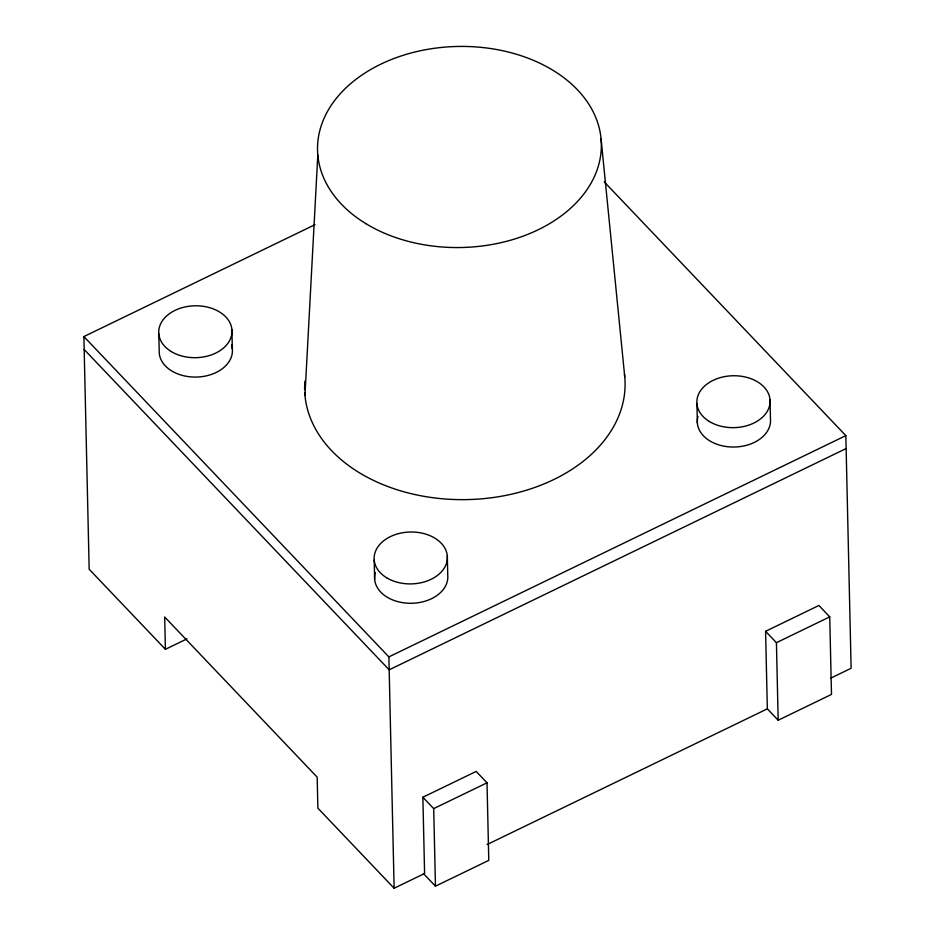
<?xml version="1.0" encoding="UTF-8"?>
<svg xmlns="http://www.w3.org/2000/svg" width="935" height="935" viewBox="0 0 935 935"><rect width="100%" height="100%" fill="white"/><g stroke="black" fill="none" stroke-linecap="round" stroke-linejoin="round"><path stroke-width="1.4" d="M304.962 395.283L317.807 155.117M186.988 638.862L165.413 649.311L89.164 569.228L83.881 336.577L314.99 224.669M423.403 873.512L435.465 886.181L488.771 860.364L487.018 782.817L476.172 771.433L422.865 797.239L424.595 873.5L394.126 888.25L388.878 656.896L845.836 435.628L604.255 181.916M846.128 448.555L389.17 669.822L84.173 349.503M765.578 631.3L818.896 605.483L829.731 616.866L831.495 694.413L778.177 720.231L767.343 708.847L765.578 631.3L776.424 642.684L778.177 720.231M435.465 886.181L433.7 808.623L487.018 782.817M776.424 642.684L829.731 616.866M487.1 844.539L767.343 708.847M830.806 678.12L851.119 668.28L845.836 435.628M83.881 336.577L388.878 656.896M422.865 797.239L433.7 808.623M394.126 888.25L317.877 808.167L317.175 777.149L164.677 616.995L165.413 649.311M601.065 138.859L624.767 376.934M770.031 399.596L770.463 418.985A36.629 25.946 -1.3 0 1 731.509 447A36.629 25.946 -1.3 0 1 698.001 416.414M696.926 403.791L697.37 423.181M447.304 555.857L447.748 575.247A36.629 25.946 -1.3 0 1 408.782 603.262A36.629 25.946 -1.3 0 1 375.286 572.676M374.21 560.053L374.654 579.443M231.903 329.646L232.347 349.024M158.81 333.83L159.254 353.22A36.629 25.946 -1.3 0 0 201.037 376.747A36.629 25.946 -1.3 0 0 231.529 345.003M624.451 374.129A160.259 113.521 -1.3 0 1 475.26 499.278A160.259 113.521 -1.3 0 1 304.752 392.478M304.635 389.661A160.259 113.521 -1.3 0 1 304.904 381.141M171.198 351.513A36.629 25.946 -1.3 0 0 231.284 336.413A36.629 25.946 -1.3 0 0 183.599 307.288A36.629 25.946 -1.3 0 0 171.198 351.513M386.599 577.736A36.629 25.946 -1.3 0 0 446.673 562.625A36.629 25.946 -1.3 0 0 399 533.511A36.629 25.946 -1.3 0 0 386.599 577.736M709.314 421.475A36.629 25.946 -1.3 0 0 769.4 406.363A36.629 25.946 -1.3 0 0 721.726 377.249A36.629 25.946 -1.3 0 0 709.314 421.475M365.807 223.617A141.945 100.548 -1.3 0 0 598.622 165.086A141.945 100.548 -1.3 0 0 413.878 52.266A141.945 100.548 -1.3 0 0 365.807 223.617"/></g></svg>
